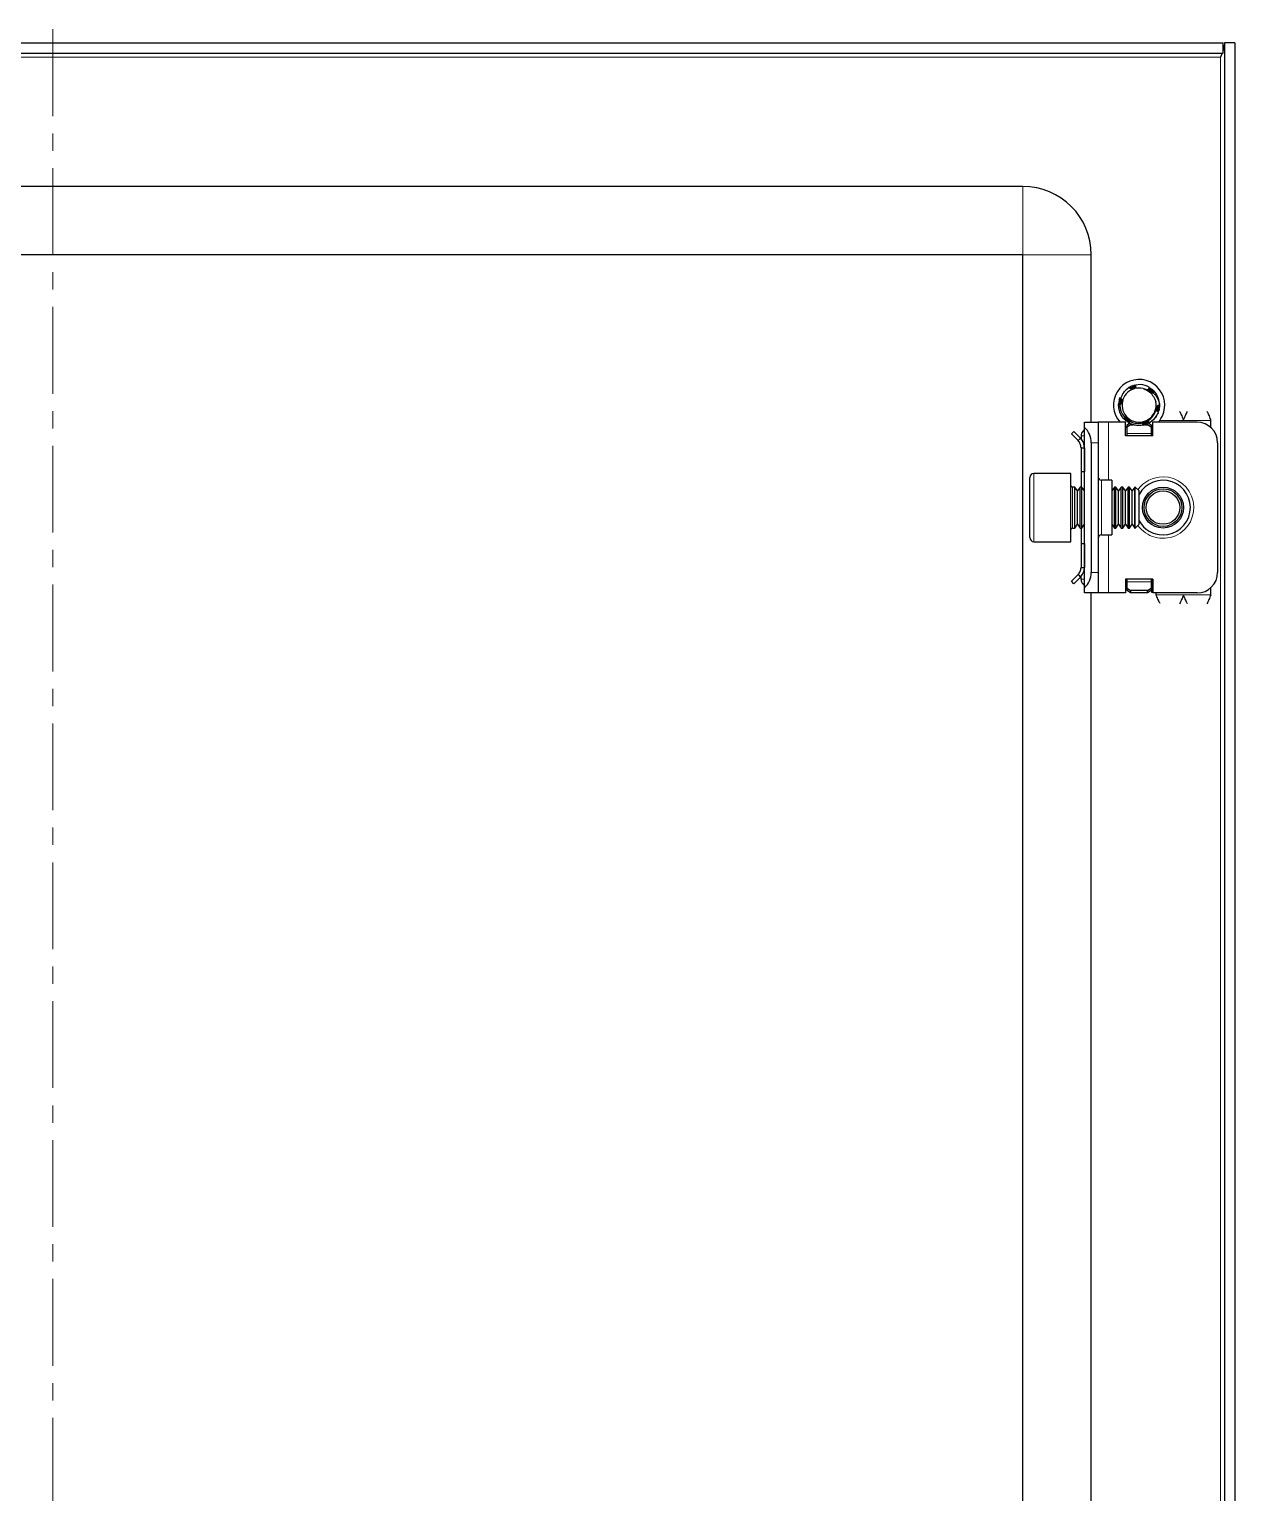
# Model space of a CAD drawing. Header units: millimetres. Extents: x -262 to 983, y -390 to 999.
# Drawn here: x 806.5 to 982.9, y 658.4 to 872.6 of the extents above; entities that cross this region are included whole.
import ezdxf

# ---------------------------------------------------------------- set-up
doc = ezdxf.new("R2010")
doc.units = ezdxf.units.MM
doc.linetypes.add('CENTERX2', pattern=[20.32, 12.7, -2.54, 2.54, -2.54])
doc.layers.add('FORMAT', color=7, linetype='Continuous')

msp = doc.modelspace()

# ---------------------------------------------------------------- linework, layer by layer
at = {"color": 7, "linetype": 'Continuous', "lineweight": 25}
for p, q in [((638.63, 870.6), (981.23, 870.6)), ((981.23, 869.1), (981.23, 870.6)), ((982.93, 870.6), (981.43, 870.6)), ((981.43, 870.6), (981.43, -290.4)), ((982.93, 870.6), (982.93, -290.4)), ((638.63, 869.1), (981.23, 869.1)), ((981.07, 869.1), (980.83, 868.5)), ((951.93, 849.6), (667.93, 849.6)), ((951.93, 839.6), (667.93, 839.6)), ((951.93, -259.4), (951.93, 839.6)), ((961.93, 815.1), (961.93, 839.6)), ((967.48, 820.23), (967.71, 820.31)), ((967.66, 820.32), (967.62, 820.3)), ((967.86, 820.4), (967.81, 820.38)), ((967.86, 820.4), (968.08, 820.47)), ((968.05, 820.47), (968, 820.45)), ((968.24, 820.52), (968.19, 820.51)), ((969.13, 820.59), (968.38, 820.52)), ((966.01, 818.3), (966, 818.26)), ((966.01, 818.3), (966.09, 818.54)), ((966.06, 818.49), (966.05, 818.45)), ((966.72, 819.63), (966.69, 819.6)), ((967.31, 820.12), (967.51, 820.24)), ((967.48, 820.23), (967.44, 820.2)), ((967.48, 820.16), (967.44, 820.2)), ((970.62, 820.08), (970.58, 820.1)), ((970.79, 819.95), (970.75, 819.98)), ((970.95, 819.82), (970.91, 819.85)), ((971.09, 819.68), (971.06, 819.71)), ((971.09, 819.68), (971.21, 819.55)), ((971.2, 819.56), (971.19, 819.58)), ((971.22, 818.47), (971.39, 818.06)), ((965.93, 817.69), (965.96, 817.95)), ((965.93, 817.49), (965.96, 817.73)), ((965.93, 817.69), (965.93, 817.64)), ((965.93, 817.49), (965.93, 817.44)), ((965.94, 817.9), (965.94, 817.85)), ((965.95, 817.29), (965.95, 817.24)), ((965.97, 818.11), (965.96, 818.06)), ((965.97, 817.1), (965.98, 817.05)), ((966.01, 816.92), (966.02, 816.87)), ((966.06, 816.74), (966.07, 816.69)), ((966.11, 816.56), (966.12, 816.55)), ((971.7, 816.48), (971.6, 816.3)), ((971.71, 816.48), (971.61, 816.3)), ((971.76, 816.62), (971.78, 816.66)), ((971.82, 816.8), (971.83, 816.85)), ((971.92, 817.4), (971.86, 817.09)), ((971.87, 816.99), (971.88, 817.04)), ((971.9, 817.2), (971.91, 817.25)), ((971.92, 817.4), (971.93, 817.45)), ((971.93, 817.6), (971.93, 817.6)), ((960.72, 813.81), (960.93, 814.01)), ((960.93, 815.1), (962.93, 815.1)), ((960.93, 814.34), (960.93, 815.1)), ((960.93, 790.86), (960.93, 814.34)), ((962.93, 815.1), (962.93, 812.1)), ((964.43, 815.1), (962.93, 815.1)), ((966.93, 815.1), (964.43, 815.1)), ((966.7, 815.59), (966.73, 815.56)), ((966.84, 815.45), (966.87, 815.42)), ((966.93, 813.1), (966.93, 815.1)), ((967.18, 814.28), (966.93, 814.43)), ((966.99, 815.31), (967.03, 815.28)), ((967.15, 815.19), (967.19, 815.16)), ((967.18, 814.72), (967.52, 814.96)), ((967.68, 814.72), (967.18, 814.37)), ((967.18, 814.37), (967.18, 814.72)), ((967.18, 813.45), (967.18, 814.37)), ((967.32, 815.07), (967.36, 815.04)), ((967.5, 814.96), (967.36, 815.08)), ((967.5, 814.96), (967.54, 814.94)), ((967.68, 814.72), (968.08, 814.72)), ((967.85, 814.8), (967.9, 814.78)), ((968.03, 814.74), (968.07, 814.72)), ((968.21, 814.69), (968.25, 814.68)), ((969.38, 814.64), (969.2, 814.61)), ((969.53, 814.66), (969.57, 814.67)), ((969.77, 814.72), (970.18, 814.72)), ((970.68, 814.37), (970.18, 814.72)), ((970.27, 815.01), (970.68, 814.72)), ((970.68, 814.72), (970.68, 814.37)), ((970.68, 814.37), (970.68, 813.45)), ((970.93, 814.43), (970.73, 814.31)), ((970.73, 814.31), (970.73, 813.1)), ((970.93, 813.1), (970.93, 815.1)), ((977.43, 815.1), (970.93, 815.1)), ((971.17, 815.67), (971.05, 815.48)), ((979.43, 814.34), (979.43, 815.35)), ((959.37, 813.74), (959.01, 813.39)), ((959.99, 812.41), (959.01, 813.39)), ((960.34, 812.76), (959.37, 813.74)), ((959.99, 812.41), (960.34, 812.76)), ((960.43, 813.1), (960.43, 812.71)), ((961.93, 812.1), (961.93, 793.1)), ((962.93, 812.1), (962.93, 793.1)), ((970.93, 813.1), (966.93, 813.1)), ((967.18, 813.1), (967.18, 813.45)), ((970.68, 813.45), (970.68, 813.1)), ((980.43, 812.1), (980.43, 793.1)), ((960.43, 811.35), (960.93, 811.35)), ((960.43, 811.35), (960.43, 807.85)), ((960.93, 811.35), (960.93, 807.85)), ((958.93, 807.6), (953.53, 807.6)), ((958.93, 797.6), (958.93, 807.6)), ((960.93, 807.85), (960.43, 807.85)), ((960.43, 807.85), (960.43, 805.6)), ((952.93, 798.2), (952.93, 807)), ((959.54, 805.6), (959.18, 805.6)), ((959.93, 805.05), (959.54, 805.6)), ((959.54, 805.13), (959.54, 805.6)), ((960.32, 805.6), (959.93, 805.05)), ((960.54, 805.6), (960.32, 805.6)), ((960.32, 805.13), (960.32, 805.6)), ((960.93, 805.05), (960.54, 805.6)), ((960.54, 805.13), (960.54, 805.6)), ((964.93, 806.6), (963.43, 806.6)), ((964.93, 806.6), (964.93, 798.6)), ((965.32, 805.6), (964.93, 805.05)), ((965.54, 805.6), (965.32, 805.6)), ((965.32, 805.13), (965.32, 805.6)), ((965.93, 805.05), (965.54, 805.6)), ((965.54, 805.13), (965.54, 805.6)), ((966.32, 805.6), (965.93, 805.05)), ((966.54, 805.6), (966.32, 805.6)), ((966.32, 805.13), (966.32, 805.6)), ((966.93, 805.05), (966.54, 805.6)), ((966.54, 805.13), (966.54, 805.6)), ((967.32, 805.6), (966.93, 805.05)), ((967.54, 805.6), (967.32, 805.6)), ((967.32, 805.13), (967.32, 805.6)), ((967.93, 805.05), (967.54, 805.6)), ((967.54, 805.13), (967.54, 805.6)), ((968.32, 805.6), (967.93, 805.05)), ((968.37, 805.6), (968.32, 805.6)), ((968.32, 805.13), (968.32, 805.6)), ((968.93, 805.05), (968.37, 805.6)), ((968.37, 799.6), (968.37, 805.6)), ((959.54, 799.6), (959.54, 805.13)), ((959.93, 804.66), (959.93, 805.05)), ((959.93, 800.15), (959.93, 804.66)), ((960.32, 799.6), (960.32, 805.13)), ((960.54, 799.6), (960.54, 805.13)), ((965.32, 799.6), (965.32, 805.13)), ((965.54, 799.6), (965.54, 805.13)), ((965.93, 804.66), (965.93, 805.05)), ((965.93, 800.15), (965.93, 804.66)), ((966.32, 799.6), (966.32, 805.13)), ((966.54, 799.6), (966.54, 805.13)), ((966.93, 804.66), (966.93, 805.05)), ((966.93, 800.15), (966.93, 804.66)), ((967.32, 799.6), (967.32, 805.13)), ((967.54, 799.6), (967.54, 805.13)), ((967.93, 804.66), (967.93, 805.05)), ((967.93, 800.15), (967.93, 804.66)), ((968.32, 799.6), (968.32, 805.13)), ((968.93, 800.15), (968.93, 805.05)), ((959.18, 799.6), (959.54, 799.6)), ((959.54, 799.6), (959.93, 800.15)), ((959.93, 800.15), (960.32, 799.6)), ((960.32, 799.6), (960.54, 799.6)), ((960.43, 799.6), (960.43, 797.35)), ((960.54, 799.6), (960.93, 800.15)), ((964.93, 800.15), (965.32, 799.6)), ((965.32, 799.6), (965.54, 799.6)), ((965.54, 799.6), (965.93, 800.15)), ((965.93, 800.15), (966.32, 799.6)), ((966.32, 799.6), (966.54, 799.6)), ((966.54, 799.6), (966.93, 800.15)), ((966.93, 800.15), (967.32, 799.6)), ((967.32, 799.6), (967.54, 799.6)), ((967.54, 799.6), (967.93, 800.15)), ((967.93, 800.15), (968.32, 799.6)), ((968.32, 799.6), (968.37, 799.6)), ((968.37, 799.6), (968.93, 800.15)), ((953.53, 797.6), (958.93, 797.6)), ((960.43, 797.35), (960.93, 797.35)), ((960.43, 797.35), (960.43, 793.85)), ((960.93, 797.35), (960.93, 793.85)), ((963.43, 798.6), (964.93, 798.6)), ((959.99, 792.79), (959.01, 791.81)), ((959.99, 792.79), (960.34, 792.44)), ((960.43, 793.85), (960.93, 793.85)), ((960.43, 792.1), (960.43, 792.56)), ((962.93, 793.1), (962.93, 790.1)), ((959.37, 791.46), (959.01, 791.81)), ((960.34, 792.44), (959.37, 791.46)), ((960.93, 791.19), (960.72, 791.39)), ((960.93, 790.1), (960.93, 790.86)), ((970.93, 792.1), (966.93, 792.1)), ((966.93, 792.1), (966.93, 790.1)), ((967.18, 791.75), (967.18, 792.1)), ((967.18, 790.83), (967.18, 791.75)), ((967.18, 790.83), (967.68, 790.48)), ((967.18, 790.48), (967.18, 790.83)), ((967.68, 790.13), (967.18, 790.48)), ((970.18, 790.48), (967.68, 790.48)), ((967.68, 790.48), (967.68, 790.13)), ((970.18, 790.48), (970.68, 790.83)), ((970.18, 790.13), (970.18, 790.48)), ((970.68, 790.48), (970.18, 790.13)), ((970.68, 792.1), (970.68, 791.75)), ((970.68, 791.75), (970.68, 790.83)), ((970.68, 790.83), (970.68, 790.48)), ((970.73, 792.1), (970.73, 790.22)), ((970.93, 792.1), (970.93, 790.1)), ((979.43, 789.85), (979.43, 790.86)), ((962.93, 790.1), (960.93, 790.1)), ((961.93, 302.6), (961.93, 790.1)), ((964.43, 790.1), (962.93, 790.1)), ((966.93, 790.1), (964.43, 790.1)), ((970.18, 790.13), (967.68, 790.13)), ((970.73, 790.22), (970.93, 790.22)), ((977.43, 790.1), (970.93, 790.1)), ((971.43, 789.85), (971.43, 790.1))]:
    msp.add_line(p, q, dxfattribs=at)
at = {"color": 8, "linetype": 'Continuous', "lineweight": 18}
for p, q in [((639.03, 868.5), (980.83, 868.5)), ((980.83, 868.5), (980.83, -288.3)), ((951.93, 839.6), (951.93, 849.6)), ((951.93, 839.6), (961.93, 839.6)), ((964.43, 815.1), (964.43, 806.6)), ((971.93, 815.35), (975.43, 815.35)), ((979.43, 815.35), (975.43, 815.35)), ((960.93, 813.1), (960.43, 813.1)), ((960.93, 813.6), (960.72, 813.81)), ((962.93, 812.1), (961.93, 812.1)), ((970.68, 813.45), (967.18, 813.45)), ((953.53, 807.6), (953.53, 797.6)), ((959.18, 805.6), (959.18, 800.98)), ((963.43, 806.6), (963.43, 798.6)), ((959.18, 800.98), (959.18, 799.6)), ((964.43, 798.6), (964.43, 790.1)), ((961.93, 793.1), (962.93, 793.1)), ((960.93, 792.1), (960.43, 792.1)), ((960.93, 791.6), (960.72, 791.39)), ((967.18, 791.75), (970.68, 791.75)), ((975.43, 789.85), (971.43, 789.85)), ((979.43, 789.85), (975.43, 789.85))]:
    msp.add_line(p, q, dxfattribs=at)
at = {"color": 7, "linetype": 'Continuous', "lineweight": 25}
for radius in [3, 2.76, 2.45]:
    msp.add_circle((972.43, 802.6), radius, dxfattribs=at)
for centre, radius, start, end in [((951.93, 839.6), 10, 0, 90), ((968.93, 817.6), 3.75, 0, 221.8103), ((968.93, 817.6), 3, 59.9286, 86.2193), ((968.93, 817.6), 2.5, 108.5944, 168.5944), ((968.93, 817.6), 2.5, 75.8881, 108.5944), ((968.93, 817.6), 3, 360, 40.7437), ((968.93, 817.6), 2.5, 168.5944, 228.5944), ((968.93, 817.6), 2.5, 288.5944, 348.5944), ((968.93, 817.6), 2.5, 348.5944, 10.5165), ((968.93, 817.6), 3.75, 318.1897, 0), ((958.93, 812.1), 3, 360, 48.1897), ((968.93, 817.6), 2.5, 228.5944, 288.5944), ((977.43, 812.1), 3, 360, 90), ((961.43, 813.1), 1, 135, 180), ((953.53, 807), 0.6, 90, 180), ((959.18, 805.85), 0.25, 180, 270), ((963.43, 807.1), 0.5, 180, 270), ((972.43, 802.6), 4, 270, 151.045), ((959.18, 799.35), 0.25, 90, 180), ((972.43, 802.6), 4, 208.955, 270), ((953.53, 798.2), 0.6, 180, 270), ((963.43, 798.1), 0.5, 90, 180), ((958.93, 793.1), 3, 311.8103, 360), ((977.43, 793.1), 3, 270, 360), ((961.43, 792.1), 1, 180, 225)]:
    msp.add_arc(centre, radius, start, end, dxfattribs=at)
at = {"color": 8, "linetype": 'Continuous', "lineweight": 18}
for start, end in [(215.4622, 90), (90, 144.5378)]:
    msp.add_arc((972.43, 802.6), 4.5, start, end, dxfattribs=at)
at = {"color": 7, "linetype": 'Continuous', "lineweight": 25}
for points, knots in [([(981.43, 870.6), (981.42, 870.42), (981.39, 870.06), (981.31, 869.68), (981.23, 869.49), (981.23, 869.48)], [0, 0, 0, 0, 0.48755, 0.97507, 1, 1, 1, 1]), ([(967.77, 819.96), (967.77, 819.96), (967.77, 820), (967.76, 820.07), (967.73, 820.16), (967.68, 820.24), (967.64, 820.28), (967.62, 820.3)], [0, 0, 0, 0, 0.0027902, 0.269575, 0.5363706, 0.7654988, 1, 1, 1, 1]), ([(967.66, 820.32), (967.69, 820.3), (967.75, 820.26), (967.81, 820.18), (967.85, 820.1), (967.88, 820.02), (967.88, 819.97), (967.88, 819.94)], [0, 0, 0, 0, 0.234253, 0.442787, 0.646465, 0.841043, 1, 1, 1, 1]), ([(967.92, 819.94), (967.92, 819.97), (967.93, 820.03), (967.92, 820.13), (967.9, 820.22), (967.86, 820.31), (967.83, 820.36), (967.81, 820.38)], [0, 0, 0, 0, 0.181695, 0.396783, 0.61186, 0.803681, 1, 1, 1, 1]), ([(967.86, 820.4), (967.88, 820.38), (967.93, 820.33), (967.98, 820.25), (968.01, 820.16), (968.03, 820.08), (968.03, 820.01), (968.02, 819.96), (968.02, 819.95)], [0, 0, 0, 0, 0.208724, 0.39105, 0.568219, 0.73683, 0.894853, 1, 1, 1, 1]), ([(968.04, 819.95), (968.04, 819.96), (968.06, 820), (968.08, 820.07), (968.08, 820.17), (968.07, 820.27), (968.05, 820.37), (968.02, 820.42), (968, 820.45)], [0, 0, 0, 0, 0.043388, 0.23288, 0.422274, 0.611632, 0.803279, 1, 1, 1, 1]), ([(968.05, 820.47), (968.07, 820.44), (968.11, 820.39), (968.15, 820.3), (968.17, 820.22), (968.17, 820.13), (968.16, 820.06), (968.14, 820), (968.13, 819.98), (968.12, 819.97)], [0, 0, 0, 0, 0.198483, 0.367712, 0.531083, 0.685778, 0.830503, 0.965152, 1, 1, 1, 1]), ([(968.38, 820.52), (968.39, 820.51), (968.41, 820.46), (968.43, 820.39), (968.43, 820.3), (968.41, 820.23), (968.37, 820.15), (968.31, 820.07), (968.22, 820), (968.16, 819.98), (968.13, 819.97)], [0, 0, 0, 0, 0.098631, 0.238541, 0.378532, 0.49895, 0.601027, 0.777401, 0.9101, 1, 1, 1, 1]), ([(968.15, 819.99), (968.16, 820.01), (968.19, 820.06), (968.22, 820.15), (968.24, 820.25), (968.24, 820.37), (968.21, 820.46), (968.19, 820.51)], [0, 0, 0, 0, 0.13286, 0.29106, 0.491007, 0.69089, 1, 1, 1, 1]), ([(968.24, 820.52), (968.25, 820.49), (968.28, 820.44), (968.31, 820.36), (968.31, 820.27), (968.31, 820.2), (968.28, 820.1), (968.24, 820.04), (968.21, 820.01)], [0, 0, 0, 0, 0.16279, 0.324686, 0.479688, 0.626058, 0.76302, 1, 1, 1, 1]), ([(968.23, 820.02), (968.24, 820.02), (968.27, 820.05), (968.3, 820.11), (968.34, 820.19), (968.38, 820.28), (968.39, 820.37), (968.39, 820.46), (968.38, 820.5), (968.38, 820.52)], [0, 0, 0, 0, 0.036757, 0.196192, 0.355485, 0.51469, 0.719746, 0.882005, 1, 1, 1, 1]), ([(966.43, 818.05), (966.41, 818.07), (966.37, 818.12), (966.29, 818.18), (966.2, 818.22), (966.1, 818.25), (966.04, 818.26), (966, 818.26)], [0, 0, 0, 0, 0.183111, 0.381533, 0.579913, 0.787111, 1, 1, 1, 1]), ([(966.01, 818.3), (966.05, 818.31), (966.11, 818.32), (966.21, 818.3), (966.29, 818.28), (966.36, 818.24), (966.42, 818.19), (966.45, 818.15), (966.46, 818.13)], [0, 0, 0, 0, 0.207037, 0.38272, 0.55212, 0.712365, 0.86221, 1, 1, 1, 1]), ([(966.47, 818.14), (966.46, 818.16), (966.44, 818.2), (966.38, 818.27), (966.31, 818.34), (966.23, 818.39), (966.14, 818.43), (966.08, 818.44), (966.05, 818.45)], [0, 0, 0, 0, 0.112687, 0.266978, 0.464332, 0.661607, 0.829157, 1, 1, 1, 1]), ([(966.06, 818.43), (966.06, 818.45), (966.08, 818.57), (966.13, 818.67), (966.17, 818.75)], [0, 0, 0, 0, 0.218168, 1, 1, 1, 1]), ([(966.06, 818.49), (966.09, 818.49), (966.15, 818.49), (966.24, 818.47), (966.31, 818.43), (966.37, 818.38), (966.43, 818.33), (966.46, 818.26), (966.49, 818.22), (966.49, 818.19), (966.49, 818.19)], [0, 0, 0, 0, 0.159812, 0.318711, 0.470648, 0.614013, 0.748131, 0.873387, 0.991083, 1, 1, 1, 1]), ([(967.47, 820.15), (967.39, 820.1), (967.05, 819.87), (966.55, 819.37), (966.33, 818.81), (966.23, 818.57)], [0, 0, 0, 0, 0.128781, 0.613629, 1, 1, 1, 1]), ([(966.23, 818.57), (966.23, 818.57), (966.26, 818.56), (966.31, 818.53), (966.38, 818.48), (966.42, 818.43), (966.46, 818.35), (966.49, 818.25), (966.49, 818.15), (966.48, 818.1), (966.48, 818.09)], [0, 0, 0, 0, 0.022761, 0.192243, 0.346896, 0.477535, 0.588677, 0.783334, 0.968624, 1, 1, 1, 1]), ([(966.5, 818.17), (966.49, 818.2), (966.48, 818.26), (966.44, 818.35), (966.39, 818.42), (966.33, 818.49), (966.28, 818.54), (966.24, 818.56), (966.23, 818.57)], [0, 0, 0, 0, 0.182737, 0.363423, 0.543947, 0.724373, 0.904747, 1, 1, 1, 1]), ([(968.13, 819.97), (968.12, 819.97), (968.07, 819.95), (967.99, 819.94), (967.9, 819.94), (967.81, 819.95), (967.72, 819.98), (967.64, 820.01), (967.56, 820.06), (967.51, 820.11), (967.48, 820.14), (967.47, 820.15)], [0, 0, 0, 0, 0.0429601, 0.1733, 0.2742626, 0.4010814, 0.5277159, 0.6542588, 0.7807587, 0.9368521, 1, 1, 1, 1]), ([(967.48, 820.23), (967.51, 820.21), (967.57, 820.17), (967.64, 820.1), (967.68, 820.04), (967.7, 820), (967.7, 819.99)], [0, 0, 0, 0, 0.319514, 0.608493, 0.891527, 1, 1, 1, 1]), ([(969.54, 820.02), (969.82, 819.97), (970.12, 819.92), (970.39, 819.79), (970.39, 819.79)], [0, 0, 0, 0, 0.965671, 1, 1, 1, 1]), ([(969.54, 820.02), (969.63, 819.99), (969.77, 819.93), (969.9, 819.86), (969.94, 819.83)], [0, 0, 0, 0, 0.681733, 1, 1, 1, 1]), ([(969.94, 819.83), (970.01, 819.8), (970.33, 819.64), (970.84, 819.22), (971.09, 818.72), (971.22, 818.47)], [0, 0, 0, 0, 0.130652, 0.560007, 1, 1, 1, 1]), ([(970.39, 819.79), (970.39, 819.8), (970.38, 819.85), (970.37, 819.92), (970.37, 820.01), (970.39, 820.11), (970.42, 820.17), (970.43, 820.2)], [0, 0, 0, 0, 0.113604, 0.31095, 0.508229, 0.75166, 1, 1, 1, 1]), ([(970.45, 820.19), (970.45, 820.15), (970.45, 820.08), (970.42, 819.98), (970.4, 819.92), (970.38, 819.9), (970.38, 819.9)], [0, 0, 0, 0, 0.357139, 0.680979, 0.998183, 1, 1, 1, 1]), ([(970.39, 819.81), (970.41, 819.83), (970.46, 819.87), (970.51, 819.94), (970.56, 820.02), (970.57, 820.07), (970.58, 820.1)], [0, 0, 0, 0, 0.228254, 0.510351, 0.752319, 1, 1, 1, 1]), ([(971, 819.38), (970.98, 819.38), (970.94, 819.37), (970.85, 819.36), (970.75, 819.37), (970.66, 819.41), (970.58, 819.46), (970.5, 819.55), (970.43, 819.66), (970.41, 819.75), (970.39, 819.79)], [0, 0, 0, 0, 0.073646, 0.169563, 0.351373, 0.438893, 0.519676, 0.682906, 0.8512, 1, 1, 1, 1]), ([(970.62, 820.08), (970.62, 820.04), (970.61, 819.97), (970.58, 819.88), (970.53, 819.8), (970.48, 819.74), (970.44, 819.71), (970.42, 819.7)], [0, 0, 0, 0, 0.240212, 0.454711, 0.664287, 0.864517, 1, 1, 1, 1]), ([(970.44, 819.66), (970.46, 819.67), (970.52, 819.7), (970.6, 819.76), (970.66, 819.82), (970.72, 819.9), (970.74, 819.96), (970.75, 819.98)], [0, 0, 0, 0, 0.172104, 0.391099, 0.610089, 0.802801, 1, 1, 1, 1]), ([(970.79, 819.95), (970.78, 819.92), (970.77, 819.85), (970.72, 819.76), (970.67, 819.69), (970.61, 819.64), (970.55, 819.6), (970.5, 819.59), (970.49, 819.58)], [0, 0, 0, 0, 0.209239, 0.392702, 0.571062, 0.740844, 0.899958, 1, 1, 1, 1]), ([(970.5, 819.56), (970.51, 819.56), (970.55, 819.57), (970.63, 819.59), (970.72, 819.64), (970.79, 819.7), (970.86, 819.77), (970.89, 819.82), (970.91, 819.85)], [0, 0, 0, 0, 0.0505, 0.241124, 0.431653, 0.622154, 0.808692, 1, 1, 1, 1]), ([(970.95, 819.82), (970.94, 819.79), (970.91, 819.72), (970.86, 819.65), (970.8, 819.58), (970.73, 819.54), (970.65, 819.51), (970.6, 819.49), (970.57, 819.49), (970.56, 819.49)], [0, 0, 0, 0, 0.198035, 0.367663, 0.531495, 0.686664, 0.831818, 0.981917, 1, 1, 1, 1]), ([(970.58, 819.48), (970.58, 819.48), (970.61, 819.48), (970.68, 819.49), (970.77, 819.51), (970.85, 819.54), (970.92, 819.58), (971, 819.64), (971.04, 819.69), (971.06, 819.71)], [0, 0, 0, 0, 0.018281, 0.175639, 0.332896, 0.490097, 0.647274, 0.821632, 1, 1, 1, 1]), ([(971.09, 819.68), (971.08, 819.66), (971.05, 819.6), (970.99, 819.54), (970.92, 819.49), (970.85, 819.45), (970.77, 819.43), (970.7, 819.42), (970.65, 819.43), (970.62, 819.44)], [0, 0, 0, 0, 0.159446, 0.318034, 0.469983, 0.61348, 0.747649, 0.872856, 1, 1, 1, 1]), ([(970.64, 819.43), (970.67, 819.42), (970.73, 819.41), (970.81, 819.41), (970.89, 819.42), (970.97, 819.44), (971.08, 819.49), (971.15, 819.54), (971.19, 819.58)], [0, 0, 0, 0, 0.149407, 0.278563, 0.407661, 0.536722, 0.727045, 1, 1, 1, 1]), ([(971.2, 819.56), (971.19, 819.53), (971.15, 819.49), (971.09, 819.43), (971.04, 819.4), (971, 819.38), (971, 819.38)], [0, 0, 0, 0, 0.315056, 0.630194, 0.945514, 1, 1, 1, 1]), ([(971, 819.38), (971.02, 819.36), (971.27, 819.14), (971.61, 818.68), (971.86, 818.07), (971.91, 817.72), (971.93, 817.6)], [0, 0, 0, 0, 0.050685, 0.485619, 0.826643, 1, 1, 1, 1]), ([(965.93, 817.69), (965.96, 817.71), (966.02, 817.74), (966.12, 817.76), (966.21, 817.77), (966.26, 817.76), (966.28, 817.76)], [0, 0, 0, 0, 0.2937792, 0.5589816, 0.8184942, 1, 1, 1, 1]), ([(966.16, 817.67), (966.14, 817.67), (966.09, 817.68), (966.01, 817.67), (965.96, 817.65), (965.93, 817.64)], [0, 0, 0, 0, 0.236131, 0.613435, 1, 1, 1, 1]), ([(966.7, 815.59), (966.58, 815.74), (966.3, 816.09), (966.01, 816.75), (965.96, 817.26), (965.93, 817.51)], [0, 0, 0, 0, 0.274163, 0.639603, 1, 1, 1, 1]), ([(965.94, 817.9), (965.98, 817.91), (966.04, 817.94), (966.14, 817.95), (966.23, 817.95), (966.31, 817.93), (966.37, 817.91), (966.39, 817.89), (966.39, 817.89)], [0, 0, 0, 0, 0.227908, 0.430276, 0.627707, 0.816134, 0.99284, 1, 1, 1, 1]), ([(966.32, 817.8), (966.32, 817.8), (966.28, 817.83), (966.21, 817.85), (966.12, 817.87), (966.03, 817.87), (965.97, 817.86), (965.94, 817.85)], [0, 0, 0, 0, 0.0501556, 0.3045132, 0.5588802, 0.7769031, 1, 1, 1, 1]), ([(966.04, 816.86), (966.02, 816.9), (965.96, 817.05), (965.95, 817.21), (965.94, 817.33)], [0, 0, 0, 0, 0.28291, 1, 1, 1, 1]), ([(966.41, 817.92), (966.38, 817.94), (966.33, 817.98), (966.24, 818.02), (966.15, 818.05), (966.06, 818.06), (965.99, 818.06), (965.96, 818.06)], [0, 0, 0, 0, 0.19243, 0.403622, 0.614801, 0.805152, 1, 1, 1, 1]), ([(965.97, 818.11), (966.01, 818.11), (966.07, 818.13), (966.17, 818.13), (966.26, 818.12), (966.33, 818.09), (966.4, 818.05), (966.43, 818.02), (966.45, 818)], [0, 0, 0, 0, 0.205811, 0.38496, 0.558827, 0.724121, 0.878934, 1, 1, 1, 1]), ([(966.24, 816.3), (966.22, 816.33), (966.13, 816.47), (966.08, 816.63), (966.05, 816.76)], [0, 0, 0, 0, 0.192577, 1, 1, 1, 1]), ([(966.48, 818.09), (966.47, 818.07), (966.45, 817.99), (966.4, 817.89), (966.33, 817.8), (966.26, 817.74), (966.19, 817.69), (966.14, 817.66), (966.1, 817.64), (966.09, 817.64)], [0, 0, 0, 0, 0.125166, 0.336769, 0.488675, 0.640371, 0.791962, 0.943503, 1, 1, 1, 1]), ([(966.09, 817.64), (966.1, 817.57), (966.11, 817.17), (966.29, 816.5), (966.66, 816.03), (966.83, 815.8)], [0, 0, 0, 0, 0.108003, 0.585763, 1, 1, 1, 1]), ([(966.62, 815.72), (966.58, 815.76), (966.44, 815.89), (966.35, 816.07), (966.28, 816.19)], [0, 0, 0, 0, 0.2887074, 1, 1, 1, 1]), ([(970.09, 815.24), (970.15, 815.28), (970.47, 815.46), (970.97, 815.93), (971.28, 816.51), (971.36, 816.85), (971.38, 816.91)], [0, 0, 0, 0, 0.104785, 0.513079, 0.918136, 1, 1, 1, 1]), ([(971.76, 816.62), (971.56, 816.2), (971.24, 815.55), (970.65, 815.15), (970.45, 815.02)], [0, 0, 0, 0, 0.657042, 1, 1, 1, 1]), ([(971.48, 816.08), (971.46, 816.03), (971.36, 815.73), (971.11, 815.52), (970.91, 815.34)], [0, 0, 0, 0, 0.171865, 1, 1, 1, 1]), ([(971.56, 816.21), (971.53, 816.14), (971.45, 815.93), (971.29, 815.77), (971.18, 815.66)], [0, 0, 0, 0, 0.3337892, 1, 1, 1, 1]), ([(971.38, 816.91), (971.37, 816.95), (971.36, 817.01), (971.37, 817.08), (971.38, 817.11)], [0, 0, 0, 0, 0.544473, 1, 1, 1, 1]), ([(971.82, 816.8), (971.79, 816.8), (971.73, 816.8), (971.64, 816.81), (971.56, 816.84), (971.5, 816.89), (971.44, 816.94), (971.4, 816.99), (971.38, 817.03), (971.37, 817.05)], [0, 0, 0, 0, 0.165667, 0.330522, 0.488809, 0.638525, 0.778629, 0.909213, 1, 1, 1, 1]), ([(971.76, 816.62), (971.74, 816.62), (971.68, 816.63), (971.6, 816.66), (971.53, 816.7), (971.47, 816.76), (971.43, 816.82), (971.39, 816.88), (971.37, 816.93), (971.37, 816.97), (971.37, 816.98)], [0, 0, 0, 0, 0.154027, 0.307095, 0.452862, 0.590123, 0.718565, 0.838856, 0.95247, 1, 1, 1, 1]), ([(971.38, 817.11), (971.38, 817.11), (971.39, 817.16), (971.41, 817.22), (971.43, 817.26), (971.44, 817.27)], [0, 0, 0, 0, 0.157682, 0.80304, 1, 1, 1, 1]), ([(971.44, 817.27), (971.44, 817.38), (971.46, 817.64), (971.41, 817.9), (971.39, 818.06)], [0, 0, 0, 0, 0.408521, 1, 1, 1, 1]), ([(971.4, 817.1), (971.42, 817.08), (971.45, 817.04), (971.51, 816.98), (971.58, 816.93), (971.66, 816.89), (971.74, 816.86), (971.8, 816.85), (971.83, 816.85)], [0, 0, 0, 0, 0.137266, 0.30795, 0.478578, 0.649185, 0.822833, 1, 1, 1, 1]), ([(971.4, 816.96), (971.41, 816.95), (971.43, 816.91), (971.48, 816.84), (971.55, 816.77), (971.63, 816.72), (971.7, 816.68), (971.75, 816.67), (971.78, 816.66)], [0, 0, 0, 0, 0.076151, 0.276704, 0.47712, 0.677473, 0.837574, 1, 1, 1, 1]), ([(971.41, 817.25), (971.42, 817.24), (971.45, 817.2), (971.51, 817.15), (971.6, 817.1), (971.69, 817.06), (971.78, 817.04), (971.84, 817.04), (971.88, 817.04)], [0, 0, 0, 0, 0.069872, 0.258455, 0.446951, 0.635422, 0.81547, 1, 1, 1, 1]), ([(971.87, 816.99), (971.83, 816.99), (971.77, 816.98), (971.67, 816.98), (971.59, 817), (971.51, 817.04), (971.45, 817.08), (971.42, 817.11), (971.41, 817.13)], [0, 0, 0, 0, 0.208898, 0.388587, 0.562428, 0.727295, 0.881578, 1, 1, 1, 1]), ([(971.9, 817.2), (971.87, 817.19), (971.8, 817.16), (971.71, 817.16), (971.62, 817.17), (971.53, 817.19), (971.47, 817.22), (971.44, 817.25), (971.43, 817.26)], [0, 0, 0, 0, 0.214065, 0.402363, 0.585629, 0.760234, 0.923894, 1, 1, 1, 1]), ([(971.44, 817.31), (971.45, 817.33), (971.46, 817.36), (971.5, 817.41), (971.56, 817.46), (971.62, 817.51), (971.7, 817.56), (971.78, 817.58), (971.86, 817.6), (971.91, 817.6), (971.93, 817.6)], [0, 0, 0, 0, 0.060221, 0.18113, 0.301988, 0.42281, 0.589437, 0.75603, 0.87711, 1, 1, 1, 1]), ([(971.47, 817.36), (971.49, 817.34), (971.54, 817.3), (971.63, 817.26), (971.73, 817.24), (971.82, 817.23), (971.88, 817.24), (971.91, 817.25)], [0, 0, 0, 0, 0.1891735, 0.4046974, 0.6202202, 0.8079351, 1, 1, 1, 1]), ([(971.92, 817.4), (971.89, 817.39), (971.83, 817.36), (971.73, 817.34), (971.64, 817.34), (971.56, 817.36), (971.51, 817.38), (971.49, 817.39)], [0, 0, 0, 0, 0.235039, 0.445532, 0.651268, 0.847853, 1, 1, 1, 1]), ([(971.69, 816.49), (971.68, 816.43), (971.65, 816.3), (971.58, 816.19), (971.54, 816.13)], [0, 0, 0, 0, 0.462482, 1, 1, 1, 1]), ([(971.57, 817.47), (971.6, 817.46), (971.66, 817.44), (971.75, 817.43), (971.84, 817.43), (971.9, 817.45), (971.93, 817.45)], [0, 0, 0, 0, 0.237597, 0.5167288, 0.7555275, 1, 1, 1, 1]), ([(971.93, 817.61), (971.9, 817.59), (971.84, 817.56), (971.74, 817.53), (971.68, 817.53), (971.66, 817.53)], [0, 0, 0, 0, 0.371226, 0.708872, 1, 1, 1, 1]), ([(971.87, 816.99), (971.86, 816.94), (971.84, 816.86), (971.81, 816.79), (971.8, 816.76)], [0, 0, 0, 0, 0.657988, 1, 1, 1, 1]), ([(971.93, 817.61), (971.93, 817.56), (971.93, 817.48), (971.92, 817.4), (971.91, 817.38)], [0, 0, 0, 0, 0.6598587, 1, 1, 1, 1]), ([(974.86, 816.66), (974.94, 816.51), (975.11, 816.16), (975.3, 815.67), (975.41, 815.39), (975.43, 815.35)], [0, 0, 0, 0, 0.415483, 0.917152, 1, 1, 1, 1]), ([(975.43, 815.35), (975.52, 815.59), (975.72, 816.08), (975.91, 816.48), (976, 816.67)], [0, 0, 0, 0, 0.5020654, 1, 1, 1, 1]), ([(978.86, 816.66), (978.94, 816.51), (979.11, 816.16), (979.3, 815.67), (979.41, 815.39), (979.43, 815.35)], [0, 0, 0, 0, 0.415483, 0.917152, 1, 1, 1, 1]), ([(966.7, 815.59), (966.72, 815.61), (966.75, 815.66), (966.82, 815.72), (966.89, 815.76), (966.96, 815.79), (967.03, 815.81), (967.1, 815.81), (967.13, 815.8), (967.15, 815.79)], [0, 0, 0, 0, 0.169226, 0.337427, 0.497935, 0.649179, 0.790582, 0.922688, 1, 1, 1, 1]), ([(967.3, 815.74), (967.28, 815.75), (967.24, 815.76), (967.14, 815.76), (967.02, 815.74), (966.91, 815.7), (966.82, 815.64), (966.76, 815.59), (966.73, 815.56)], [0, 0, 0, 0, 0.062604, 0.195119, 0.461979, 0.621574, 0.781143, 1, 1, 1, 1]), ([(966.83, 815.8), (966.83, 815.81), (966.86, 815.82), (966.91, 815.84), (967, 815.85), (967.1, 815.83), (967.21, 815.78), (967.26, 815.74), (967.28, 815.73)], [0, 0, 0, 0, 0.0458661, 0.2307436, 0.3874614, 0.6582461, 0.861978, 1, 1, 1, 1]), ([(967.19, 815.79), (967.16, 815.8), (967.1, 815.82), (967.01, 815.83), (966.91, 815.82), (966.86, 815.81), (966.83, 815.8)], [0, 0, 0, 0, 0.2517951, 0.502165, 0.752314, 1, 1, 1, 1]), ([(966.84, 815.45), (966.85, 815.48), (966.88, 815.54), (966.94, 815.61), (967, 815.67), (967.08, 815.71), (967.16, 815.74), (967.22, 815.74), (967.26, 815.74)], [0, 0, 0, 0, 0.194636, 0.358964, 0.517123, 0.666522, 0.806184, 1, 1, 1, 1]), ([(967.29, 815.68), (967.25, 815.67), (967.19, 815.66), (967.09, 815.62), (967.01, 815.57), (966.93, 815.5), (966.89, 815.45), (966.87, 815.42)], [0, 0, 0, 0, 0.190996, 0.383798, 0.576553, 0.78528, 1, 1, 1, 1]), ([(966.99, 815.31), (967, 815.35), (967.02, 815.41), (967.07, 815.5), (967.12, 815.56), (967.19, 815.61), (967.25, 815.65), (967.28, 815.65), (967.3, 815.65)], [0, 0, 0, 0, 0.219212, 0.409339, 0.593597, 0.768568, 0.932394, 1, 1, 1, 1]), ([(967.39, 815.59), (967.39, 815.59), (967.35, 815.59), (967.29, 815.56), (967.2, 815.5), (967.13, 815.44), (967.07, 815.37), (967.04, 815.31), (967.03, 815.28)], [0, 0, 0, 0, 0.002693, 0.20821, 0.413641, 0.619057, 0.807274, 1, 1, 1, 1]), ([(967.15, 815.19), (967.16, 815.22), (967.17, 815.29), (967.21, 815.38), (967.26, 815.45), (967.32, 815.51), (967.37, 815.55), (967.4, 815.56), (967.4, 815.57)], [0, 0, 0, 0, 0.222831, 0.420099, 0.612409, 0.79585, 0.967895, 1, 1, 1, 1]), ([(967.45, 815.47), (967.43, 815.46), (967.39, 815.44), (967.33, 815.39), (967.27, 815.32), (967.22, 815.24), (967.2, 815.18), (967.19, 815.16)], [0, 0, 0, 0, 0.0849649, 0.3293377, 0.5737157, 0.7844106, 1, 1, 1, 1]), ([(967.28, 815.73), (967.28, 815.72), (967.32, 815.68), (967.37, 815.62), (967.42, 815.54), (967.45, 815.45), (967.48, 815.36), (967.48, 815.31), (967.48, 815.28)], [0, 0, 0, 0, 0.066273, 0.267344, 0.423096, 0.618734, 0.814089, 1, 1, 1, 1]), ([(967.32, 815.07), (967.32, 815.1), (967.33, 815.17), (967.36, 815.27), (967.4, 815.35), (967.44, 815.4), (967.46, 815.42), (967.46, 815.42)], [0, 0, 0, 0, 0.275174, 0.522846, 0.765225, 0.99702, 1, 1, 1, 1]), ([(967.48, 815.28), (967.46, 815.26), (967.42, 815.21), (967.38, 815.13), (967.37, 815.07), (967.36, 815.04)], [0, 0, 0, 0, 0.351509, 0.671861, 1, 1, 1, 1]), ([(967.48, 815.28), (967.55, 815.25), (967.87, 815.07), (968.54, 814.89), (969.16, 814.93), (969.46, 815), (969.46, 815)], [0, 0, 0, 0, 0.102158, 0.551599, 0.99962, 1, 1, 1, 1]), ([(967.56, 815.26), (967.56, 815.25), (967.56, 815.22), (967.55, 815.15), (967.53, 815.06), (967.5, 815), (967.48, 814.97)], [0, 0, 0, 0, 0.058255, 0.305509, 0.64716, 1, 1, 1, 1]), ([(969.53, 814.66), (969.5, 814.65), (969.18, 814.59), (968.54, 814.58), (967.88, 814.77), (967.55, 814.94), (967.48, 814.97)], [0, 0, 0, 0, 0.044285, 0.46488, 0.894202, 1, 1, 1, 1]), ([(967.5, 814.96), (967.5, 815), (967.5, 815.07), (967.52, 815.16), (967.54, 815.22), (967.56, 815.24)], [0, 0, 0, 0, 0.371432, 0.710618, 1, 1, 1, 1]), ([(968.41, 814.66), (968.37, 814.66), (968.22, 814.67), (968.09, 814.72), (968, 814.75)], [0, 0, 0, 0, 0.3173854, 1, 1, 1, 1]), ([(969.1, 814.63), (969.03, 814.62), (968.86, 814.59), (968.69, 814.61), (968.59, 814.62)], [0, 0, 0, 0, 0.399625, 1, 1, 1, 1]), ([(969.46, 815), (969.47, 815.01), (969.49, 815.06), (969.55, 815.14), (969.64, 815.2), (969.7, 815.22), (969.73, 815.23)], [0, 0, 0, 0, 0.153621, 0.528305, 0.811762, 1, 1, 1, 1]), ([(969.6, 815.17), (969.58, 815.15), (969.53, 815.11), (969.49, 815.05), (969.47, 815.01), (969.46, 815)], [0, 0, 0, 0, 0.41332, 0.833507, 1, 1, 1, 1]), ([(969.53, 814.66), (969.52, 814.69), (969.49, 814.74), (969.48, 814.82), (969.48, 814.91), (969.49, 814.98), (969.52, 815.07), (969.57, 815.13), (969.6, 815.16)], [0, 0, 0, 0, 0.162579, 0.32416, 0.478216, 0.623372, 0.759205, 1, 1, 1, 1]), ([(969.64, 815.16), (969.64, 815.16), (969.6, 815.12), (969.57, 815.03), (969.55, 814.92), (969.54, 814.83), (969.55, 814.75), (969.56, 814.7), (969.57, 814.67)], [0, 0, 0, 0, 0.001313, 0.309582, 0.493731, 0.677835, 0.837663, 1, 1, 1, 1]), ([(969.71, 814.7), (969.69, 814.73), (969.66, 814.79), (969.63, 814.88), (969.61, 814.96), (969.62, 815.04), (969.64, 815.12), (969.66, 815.17), (969.68, 815.2), (969.69, 815.21)], [0, 0, 0, 0, 0.195461, 0.359649, 0.517607, 0.666788, 0.806268, 0.936243, 1, 1, 1, 1]), ([(969.75, 815.22), (969.74, 815.19), (969.72, 815.14), (969.7, 815.05), (969.7, 814.96), (969.71, 814.85), (969.74, 814.77), (969.76, 814.72)], [0, 0, 0, 0, 0.1470651, 0.3212312, 0.4953456, 0.6694433, 1, 1, 1, 1]), ([(969.71, 814.7), (969.72, 814.71), (969.74, 814.71), (969.75, 814.72), (969.76, 814.72)], [0, 0, 0, 0, 0.4789775, 1, 1, 1, 1]), ([(969.73, 815.23), (969.74, 815.23), (969.79, 815.25), (969.87, 815.26), (969.96, 815.26), (970.03, 815.25), (970.08, 815.24), (970.09, 815.24)], [0, 0, 0, 0, 0.099011, 0.388276, 0.61301, 0.895384, 1, 1, 1, 1]), ([(969.91, 814.76), (969.88, 814.79), (969.84, 814.84), (969.79, 814.93), (969.77, 815.01), (969.76, 815.09), (969.76, 815.16), (969.77, 815.2), (969.78, 815.22)], [0, 0, 0, 0, 0.213002, 0.396975, 0.575181, 0.744364, 0.902779, 1, 1, 1, 1]), ([(969.88, 815.26), (969.88, 815.26), (969.86, 815.22), (969.85, 815.15), (969.85, 815.05), (969.87, 814.95), (969.9, 814.86), (969.94, 814.81), (969.95, 814.78)], [0, 0, 0, 0, 0.019058, 0.219488, 0.419831, 0.620151, 0.807785, 1, 1, 1, 1]), ([(970.1, 814.84), (970.07, 814.86), (970.02, 814.91), (969.96, 814.99), (969.92, 815.07), (969.9, 815.15), (969.9, 815.22), (969.9, 815.25), (969.91, 815.26)], [0, 0, 0, 0, 0.218347, 0.41099, 0.598711, 0.777744, 0.945667, 1, 1, 1, 1]), ([(970.1, 814.84), (970.08, 814.83), (970.02, 814.8), (969.95, 814.79), (969.91, 814.78)], [0, 0, 0, 0, 0.301025, 1, 1, 1, 1]), ([(969.91, 814.76), (969.91, 814.77), (969.93, 814.77), (969.94, 814.78), (969.95, 814.78)], [0, 0, 0, 0, 0.4765794, 1, 1, 1, 1]), ([(970.01, 815.25), (970.01, 815.24), (970, 815.18), (970.02, 815.1), (970.05, 815.01), (970.09, 814.93), (970.13, 814.88), (970.14, 814.86)], [0, 0, 0, 0, 0.114393, 0.350182, 0.585971, 0.790611, 1, 1, 1, 1]), ([(970.29, 814.93), (970.26, 814.95), (970.2, 814.99), (970.13, 815.06), (970.09, 815.14), (970.06, 815.2), (970.06, 815.24), (970.05, 815.25)], [0, 0, 0, 0, 0.260762, 0.494805, 0.723794, 0.94279, 1, 1, 1, 1]), ([(970.1, 814.84), (970.11, 814.84), (970.12, 814.85), (970.14, 814.85), (970.14, 814.86)], [0, 0, 0, 0, 0.476486, 1, 1, 1, 1]), ([(970.11, 815.28), (970.12, 815.28), (970.16, 815.27), (970.23, 815.24), (970.3, 815.19), (970.39, 815.12), (970.43, 815.05), (970.45, 815.02)], [0, 0, 0, 0, 0.084477, 0.253367, 0.470159, 0.686909, 1, 1, 1, 1]), ([(970.17, 815.23), (970.18, 815.21), (970.19, 815.16), (970.22, 815.09), (970.27, 815.01), (970.31, 814.97), (970.33, 814.95)], [0, 0, 0, 0, 0.154183, 0.462567, 0.728091, 1, 1, 1, 1]), ([(970.47, 815.02), (970.44, 815.04), (970.38, 815.08), (970.3, 815.15), (970.27, 815.2), (970.25, 815.22)], [0, 0, 0, 0, 0.362858, 0.693435, 1, 1, 1, 1]), ([(970.29, 814.93), (970.29, 814.93), (970.31, 814.94), (970.32, 814.94), (970.33, 814.95)], [0, 0, 0, 0, 0.477867, 1, 1, 1, 1]), ([(970.64, 815.13), (970.62, 815.12), (970.57, 815.09), (970.52, 815.07), (970.47, 815.05)], [0, 0, 0, 0, 0.230751, 1, 1, 1, 1]), ([(970.47, 815.02), (970.47, 815.03), (970.49, 815.04), (970.5, 815.05), (970.51, 815.05)], [0, 0, 0, 0, 0.480194, 1, 1, 1, 1]), ([(970.64, 815.13), (970.64, 815.14), (970.65, 815.15), (970.67, 815.16), (970.67, 815.16)], [0, 0, 0, 0, 0.482687, 1, 1, 1, 1]), ([(970.79, 815.25), (970.8, 815.25), (970.81, 815.26), (970.82, 815.27), (970.83, 815.28)], [0, 0, 0, 0, 0.484546, 1, 1, 1, 1]), ([(970.94, 815.37), (970.94, 815.38), (970.95, 815.39), (970.96, 815.4), (970.97, 815.4)], [0, 0, 0, 0, 0.485158, 1, 1, 1, 1]), ([(971.07, 815.5), (971.08, 815.5), (971.09, 815.52), (971.1, 815.53), (971.1, 815.53)], [0, 0, 0, 0, 0.4842322, 1, 1, 1, 1]), ([(971.2, 815.63), (971.2, 815.64), (971.22, 815.66), (971.23, 815.68), (971.24, 815.69)], [0, 0, 0, 0, 0.296796, 1, 1, 1, 1]), ([(960.43, 811.35), (960.41, 811.54), (960.38, 811.83), (960.19, 812.18), (960.06, 812.33), (959.99, 812.41)], [0, 0, 0, 0, 0.485042, 0.738404, 1, 1, 1, 1]), ([(960.93, 811.35), (960.9, 811.59), (960.85, 812.08), (960.57, 812.53), (960.37, 812.74), (960.34, 812.76)], [0, 0, 0, 0, 0.461863, 0.923726, 1, 1, 1, 1]), ([(959.99, 792.79), (960.11, 792.94), (960.29, 793.17), (960.41, 793.55), (960.42, 793.75), (960.43, 793.85)], [0, 0, 0, 0, 0.485042, 0.738404, 1, 1, 1, 1]), ([(960.34, 792.44), (960.5, 792.63), (960.8, 793), (960.92, 793.53), (960.93, 793.81), (960.93, 793.85)], [0, 0, 0, 0, 0.461863, 0.923726, 1, 1, 1, 1]), ([(972, 788.54), (971.92, 788.7), (971.75, 789.04), (971.56, 789.53), (971.44, 789.81), (971.43, 789.85)], [0, 0, 0, 0, 0.415483, 0.917152, 1, 1, 1, 1]), ([(975.43, 789.85), (975.33, 789.61), (975.14, 789.12), (974.95, 788.72), (974.86, 788.53)], [0, 0, 0, 0, 0.502065, 1, 1, 1, 1]), ([(976, 788.54), (975.92, 788.7), (975.75, 789.04), (975.56, 789.53), (975.44, 789.81), (975.43, 789.85)], [0, 0, 0, 0, 0.415483, 0.917152, 1, 1, 1, 1]), ([(979.43, 789.85), (979.33, 789.61), (979.14, 789.12), (978.95, 788.72), (978.86, 788.53)], [0, 0, 0, 0, 0.502065, 1, 1, 1, 1])]:
    msp.add_open_spline(points, degree=3, knots=knots, dxfattribs=at)
msp.add_open_spline([(980.83, 868.5), (980.86, 868.58), (980.93, 868.74), (981.03, 868.93), (981.13, 869.07), (981.2, 869.09), (981.23, 869.1)], degree=3, dxfattribs=at)
at = {"layer": 'FORMAT', "linetype": 'CENTERX2', "lineweight": 18}
msp.add_line((809.93, 872.6), (809.93, -292.4), dxfattribs=at)

doc.saveas('drawing.dxf')
